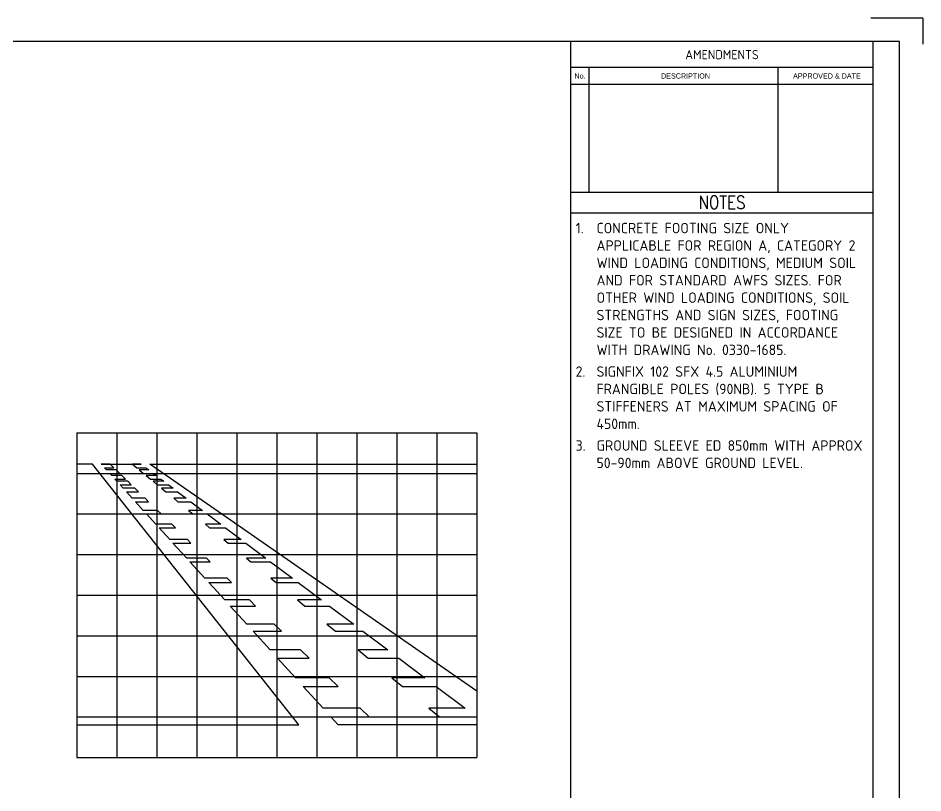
# Model space of a CAD drawing. Header units: millimetres. Extents: x 0 to 420, y 0 to 297.
# Drawn here: x 246.6 to 420, y 148.5 to 297 of the extents above; entities that cross this region are included whole.
import ezdxf
from ezdxf.enums import TextEntityAlignment as Align

# ---------------------------------------------------------------- set-up
doc = ezdxf.new("R2010")
doc.units = ezdxf.units.MM
doc.header["$MEASUREMENT"] = 0
for name, color, linetype in [('grid', 252, 'Continuous'), ('L25', 1, 'Continuous'), ('L50', 7, 'Continuous'), ('TBLK18', 4, 'Continuous'), ('TBLK25', 1, 'Continuous'), ('TBLK35', 3, 'Continuous'), ('TBLK50', 7, 'Continuous')]:
    doc.layers.add(name, color=color, linetype=linetype)
doc.styles.add('HELVL', font='helvl', dxfattribs={"width": 0.8})
doc.styles.add('ISO', font='iso3098b.shx')
doc.styles.add('ROMAND', font='romand')

# ---------------------------------------------------------------- blocks, each defined once
blk = doc.blocks.new('A3BBLK')
at = {"layer": 'TBLK25'}
for q in [(410, 297), (420, 292)]:
    blk.add_line((420, 297), q, dxfattribs=at)
at = {"layer": 'TBLK50'}
for p, q in [((415.5, 292.5), (13, 292.5)), ((352.5, 4.5), (352.5, 292.5)), ((415.5, 4.5), (415.5, 292.5))]:
    blk.add_line(p, q, dxfattribs=at)
blk = doc.blocks.new('TBLK NO LA')
at = {"layer": 'TBLK35'}
blk.add_line((410.5, 37), (410.5, 292.5), dxfattribs=at)
blk.add_blockref('A3BBLK', (0, 0))
at = {"layer": 'TBLK18', "style": 'ISO'}
blk.add_attdef('MR_DIRECTORATE', text='', height=1.5, dxfattribs=at).set_placement((381.5, 68.12), align=Align.CENTER)
for tag, p in [('STREET_NAME', (355.51, 62.1)), ('SUBURB_POSTCODE', (388.49, 62.1)), ('TELEPHONE_NO.', (368.31, 59.84)), ('FAX_NO.', (393.56, 59.84))]:
    blk.add_attdef(tag, p, '', height=1.5, dxfattribs=at)
at = {"layer": 'TBLK25', "style": 'ISO'}
for tag, height, p in [('MR_BRANCH', 2, (381.5, 65.2)), ('ROAD_SECTION', 1.75, (384, 29.88)), ('SLK', 1.75, (384, 26.82)), ('CHAINAGE', 1.75, (384, 19.92)), ('LOCAL_AUTHORITY', 1.75, (384, 17.02))]:
    blk.add_attdef(tag, text='', height=height, dxfattribs=at).set_placement(p, align=Align.CENTER)
for tag, p, height in [('FILE_NUMBER', (371.77, 54.24), 2.5), ('DESIGNED_/_DRAWN', (371.77, 49.49), 2), ('VERIFIED', (371.77, 44.49), 2), ('APPROVED', (371.77, 39.49), 2)]:
    blk.add_attdef(tag, p, '', height=height, dxfattribs=at)
at = {"layer": 'TBLK35', "style": 'ISO', "width": 0.9}
for tag, p in [('ROAD_PROJECT&NUMBER', (384, 32.94)), ('DRAWING_DESCRIPTION', (384, 23))]:
    blk.add_attdef(tag, text='', height=2.5, dxfattribs=at).set_placement(p, align=Align.CENTER)
at = {"layer": 'TBLK50', "style": 'ISO'}
blk.add_attdef('MRWA_DRG_NUMBER', (356.29, 6.08), '', height=5, dxfattribs=at)
blk = doc.blocks.new('a3_vamend')
at = {"layer": 'TBLK25'}
for p, q in [((0, -5), (-58, -5)), ((-54.43, -28.9), (-54.43, -5)), ((-18.22, -28.9), (-18.22, -5)), ((0, -8.2), (-58, -8.2)), ((0, -28.9), (-58, -28.9)), ((0, -32.9), (-58, -32.9))]:
    blk.add_line(p, q, dxfattribs=at)
at = {"layer": 'TBLK18', "style": 'HELVL', "width": 0.9}
for s, p in [('No.', (-56.21, -7.09)), ('DESCRIPTION', (-35.99, -7.09)), ('APPROVED & DATE', (-8.89, -7.09))]:
    blk.add_text(s, height=1, dxfattribs=at).set_placement(p, align=Align.CENTER)
at = {"layer": 'TBLK25', "style": 'ISO'}
blk.add_text('AMENDMENTS', height=1.75, dxfattribs=at).set_placement((-29, -3.38), align=Align.CENTER)
at = {"layer": 'TBLK25', "style": 'ROMAND', "width": 0.85}
blk.add_text('NOTES', height=2.5, dxfattribs=at).set_placement((-29, -32.06), align=Align.CENTER)

msp = doc.modelspace()

# ---------------------------------------------------------------- linework, layer by layer
at = {"layer": 'grid'}
for p, q in [((257.8280239, 217.5134292), (334.4946906, 217.5134292)), ((257.8280239, 217.5134292), (257.8280239, 155.2842921)), ((265.4946906, 217.5134292), (265.4946906, 155.2842921)), ((273.1613572, 217.5134292), (273.1613572, 155.2842921)), ((280.8280239, 217.5134292), (280.8280239, 155.2842921)), ((288.4946906, 217.5134292), (288.4946906, 155.2842921)), ((296.1613572, 217.5134292), (296.1613572, 155.2842921)), ((303.8280239, 217.5134292), (303.8280239, 155.2842921)), ((311.4946906, 217.5134292), (311.4946906, 155.2842921)), ((319.1613572, 217.5134292), (319.1613572, 155.2842921)), ((326.8280239, 217.5134292), (326.8280239, 155.2842921)), ((334.4946906, 217.5134292), (334.4946906, 155.2842921)), ((257.8280239, 209.734787), (334.4946906, 209.734787)), ((257.8280239, 201.9561449), (334.4946906, 201.9561449)), ((257.8280239, 194.1775028), (334.4946906, 194.1775028)), ((257.8280239, 186.3988607), (334.4946906, 186.3988607)), ((257.8280239, 178.6202185), (334.4946906, 178.6202185)), ((257.8280239, 170.8415764), (334.4946906, 170.8415764)), ((257.8280239, 163.0629343), (334.4946906, 163.0629343)), ((257.8280239, 155.2842921), (334.4946906, 155.2842921))]:
    msp.add_line(p, q, dxfattribs=at)
at = {"layer": 'L50'}
for points in [[(257.8347144, 161.5272904), (300.4179621, 161.5272904), (260.8447642, 211.5272904), (257.8347143, 211.5272904), (257.8347144, 161.5272904)], [(334.4880001, 211.5272904), (334.4880001, 168.0105008), (271.8356099, 211.5272904), (334.4880001, 211.5272904)]]:
    msp.add_lwpolyline(points, dxfattribs=at)
msp.add_lwpolyline([(280.0375052, 201.9796009), (282.822306, 201.9796009), (285.4775022, 199.9796009), (282.4938494, 199.9796009), (283.3041609, 199.3129343), (286.3625677, 199.3129343), (289.3496635, 197.0629343), (286.0389619, 197.0629343), (286.8492733, 196.3962676), (290.2347289, 196.3962676), (294.1068901, 193.4796009), (290.3943858, 193.4796009), (291.2046972, 192.8129343), (294.9919555, 192.8129343), (299.1960163, 189.6462676), (295.0536765, 189.6462676), (296.0665657, 188.8129343), (300.3023481, 188.8129343), (304.7276752, 185.4796009), (300.1181228, 185.4796009), (301.5361678, 184.3129343), (306.2765397, 184.3129343), (310.9231332, 180.8129343), (305.7903028, 180.8129343), (307.4109256, 179.4796009), (312.693264, 179.4796009), (317.4504907, 175.8962676), (311.7663495, 175.8962676), (313.6908392, 174.3129343), (319.5525211, 174.3129343), (324.5310141, 170.5629343), (318.2488409, 170.5629343), (320.2746194, 168.8962676), (326.7436776, 168.8962676), (332.2753366, 164.7296009), (325.3390658, 164.7296009), (327.3648444, 163.0629343), (334.4880001, 163.0629343), (334.4880001, 161.5272904), (307.9421237, 161.5272904), (306.5475442, 163.0629343), (313.892533, 163.0629343), (312.1845064, 164.7296009), (305.0339776, 164.7296009), (301.250061, 168.8962676), (307.9144397, 168.8962676), (306.206413, 170.5629343), (299.7364943, 170.5629343), (296.3309694, 174.3129343), (302.363353, 174.3129343), (300.7407277, 175.8962676), (294.8930811, 175.8962676), (291.6389129, 179.4796009), (297.0684704, 179.4796009), (295.702049, 180.8129343), (290.4280596, 180.8129343), (287.2495696, 184.3129343), (292.1151931, 184.3129343), (290.9195744, 185.4796009), (286.190073, 185.4796009), (283.1629397, 188.8129343), (287.5035211, 188.8129343), (286.6495077, 189.6462676), (282.4061564, 189.6462676), (279.5303798, 192.8129343), (283.4042571, 192.8129343), (282.7210464, 193.4796009), (278.9249532, 193.4796009), (276.2762116, 196.3962676), (279.7319997, 196.3962676), (279.0487891, 197.0629343), (275.6707849, 197.0629343), (273.62747, 199.3129343), (276.7429531, 199.3129343), (276.0597424, 199.9796009), (273.0220433, 199.9796009), (271.2057634, 201.9796009), (274.0101104, 201.9796009), (273.3268998, 202.6462676), (270.6003367, 202.6462676), (269.0867701, 204.3129343), (271.6188731, 204.3129343), (270.9356624, 204.9796009), (268.4813434, 204.9796009), (267.3461685, 206.2296009), (269.6546424, 206.2296009), (268.9714318, 206.8962676), (266.7407418, 206.8962676), (266.1353151, 207.5629343), (268.2882211, 207.5629343), (267.6050104, 208.2296009), (265.5298885, 208.2296009), (265.1514968, 208.6462676), (267.1780038, 208.6462676), (266.4947931, 209.3129343), (264.5460702, 209.3129343), (264.1676785, 209.7296009), (266.0677864, 209.7296009), (265.3845758, 210.3962676), (263.5622519, 210.3962676), (263.1838602, 210.8129343), (264.9575691, 210.8129343), (264.2743584, 211.4796009), (262.5784336, 211.4796009), (262.5351248, 211.5272904), (270.1468112, 211.5272904), (270.2101237, 211.4796009), (268.5159774, 211.4796009), (269.3262889, 210.8129343), (271.0951891, 210.8129343), (271.648355, 210.3962676), (269.8327335, 210.3962676), (270.6430449, 209.7296009), (272.5334204, 209.7296009), (273.0865863, 209.3129343), (271.1494895, 209.3129343), (271.959801, 208.6462676), (273.9716517, 208.6462676), (274.5248176, 208.2296009), (272.4662456, 208.2296009), (273.276557, 207.5629343), (275.409883, 207.5629343), (276.2949484, 206.8962676), (274.0868684, 206.8962676), (274.8971799, 206.2296009), (277.1800139, 206.2296009), (278.8395115, 204.9796009), (276.4165138, 204.9796009), (277.2268252, 204.3129343), (279.724577, 204.3129343), (281.9372405, 202.6462676), (279.2526038, 202.6462676), (280.0629152, 201.9796009)], close=True, dxfattribs=at)

# ---------------------------------------------------------------- block references
at = {"layer": 'L25'}
for name, p in [('TBLK NO LA', (0.0000007, 0.0000002)), ('a3_vamend', (410.5, 292.5))]:
    msp.add_blockref(name, p, dxfattribs=at)

# ---------------------------------------------------------------- texts
at = {"layer": 'L25', "insert": (353.4546415, 257.7563835), "char_height": 2, "width": 54.897932157, "attachment_point": 1, "style": 'ISO'}
msp.add_mtext('\\pi-4,l4,t4;1.^ICONCRETE FOOTING SIZE ONLY APPLICABLE FOR REGION A, CATEGORY 2 WIND LOADING CONDITIONS, MEDIUM SOIL AND FOR STANDARD AWFS SIZES. FOR OTHER WIND LOADING CONDITIONS, SOIL STRENGTHS AND SIGN SIZES, FOOTING SIZE TO BE DESIGNED IN ACCORDANCE WITH DRAWING No. 0330-1685.\\P{\\H0.25x;\\P}2.^ISIGNFIX 102 SFX 4.5 ALUMINIUM FRANGIBLE POLES (90NB). 5 TYPE B STIFFENERS AT MAXIMUM SPACING OF 450mm.\\P{\\H0.25x;\\P}3.^IGROUND SLEEVE ED 850mm WITH APPROX 50-90mm ABOVE GROUND LEVEL.', dxfattribs=at)

doc.saveas('drawing.dxf')
